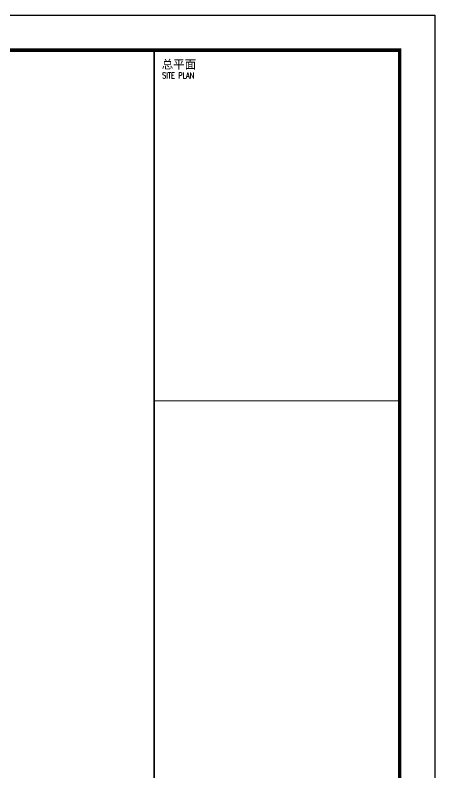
# Model space of a CAD drawing. Header units: millimetres. Extents: x 422266 to 846701, y 53777 to 109039.
# Drawn here: x 423445.3 to 423505.2, y 54609.2 to 54717.3 of the extents above; entities that cross this region are included whole.
import ezdxf

# ---------------------------------------------------------------- set-up
doc = ezdxf.new("R2010")
doc.units = ezdxf.units.MM
doc.layers.add('TK', color=4, linetype='Continuous')
doc.styles.add('ROMANS', font='ROMANS.shx', dxfattribs={"width": 0.8})
doc.styles.add('图签宋体', font='', dxfattribs={"height": 300})
doc.styles.get('图签宋体').set_extended_font_data('NSimSun')

# ---------------------------------------------------------------- blocks, each defined once
blk = doc.blocks.new('GeYuanFrame_32177387', base_point=(20.09, 4.53))
at = {"layer": 'TK'}
blk.add_lwpolyline([(20.09, 4.53), (20.09, 598.53), (861.09, 598.53), (861.09, 4.53)], close=True, dxfattribs=at)
at = {"layer": 'TK', "const_width": 1}
blk.add_lwpolyline([(45.09, 588.53), (851.09, 588.53), (851.09, 14.53), (45.09, 14.53)], close=True, dxfattribs=at)
at = {"layer": 'TK'}
for points, const_width in [([(781.09, 588.53), (781.09, 14.53)], 0.4), ([(781.09, 488.5), (851.09, 488.5)], 0.35)]:
    blk.add_lwpolyline(points, dxfattribs=dict(at, const_width=const_width))
at = {"layer": 'TK', "style": '图签宋体'}
blk.add_text('总平面', height=2.4, dxfattribs=at).set_placement((783.23, 583.28))
at = {"layer": 'TK', "style": 'ROMANS', "width": 0.76}
blk.add_text('SITE PLAN', height=1.697, dxfattribs=at).set_placement((783.35, 580.49))

msp = doc.modelspace()

# ---------------------------------------------------------------- block references
at = {"color": 2, "xscale": 0.5, "yscale": 0.5, "zscale": 0.5}
msp.add_blockref('GeYuanFrame_32177387', (423084.66, 54420.26), dxfattribs=at)

doc.saveas('drawing.dxf')
